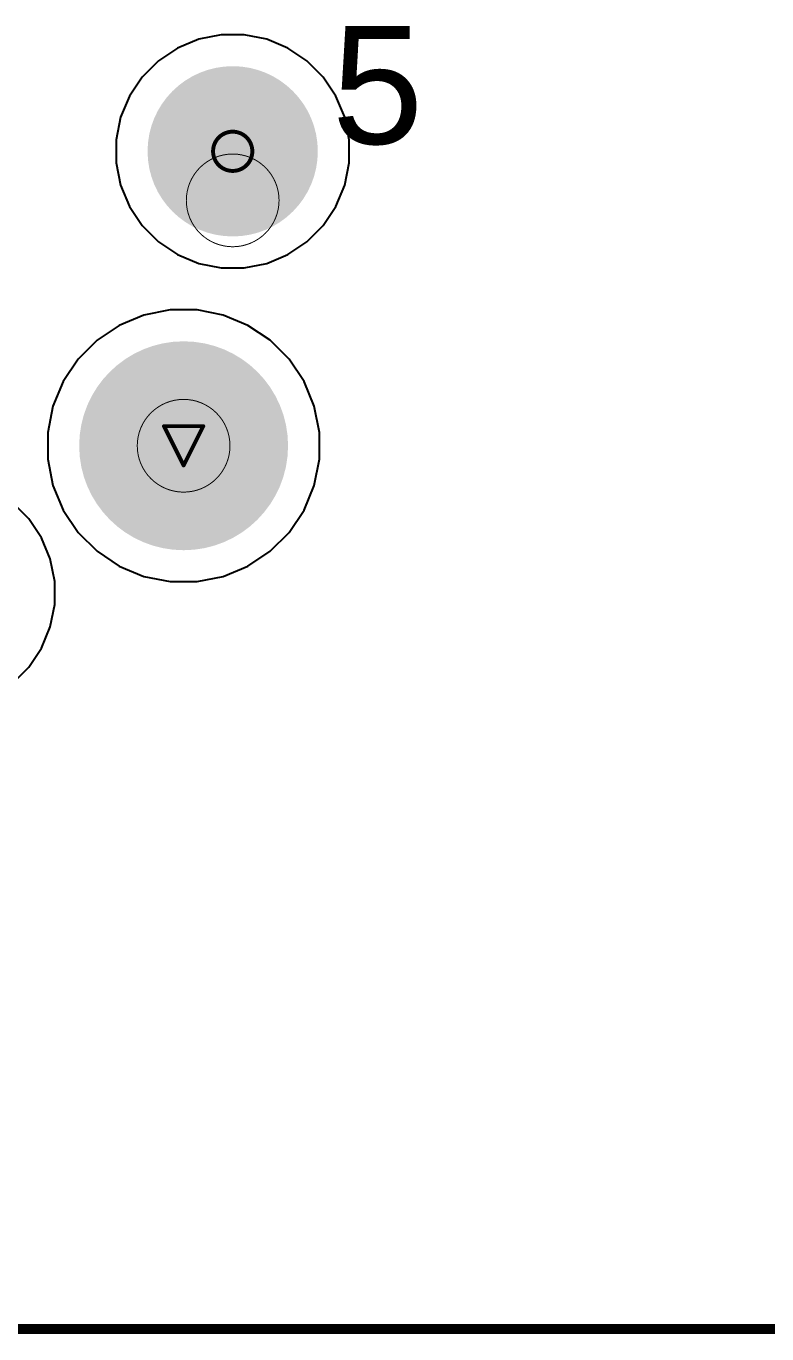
# Model space of a CAD drawing. Header units: inches. Extents: x 0 to 289, y 0 to 168.
# Drawn here: x 83.67 to 93.25, y 19.08 to 36 of the extents above; entities that cross this region are included whole.
import ezdxf

# ---------------------------------------------------------------- set-up
doc = ezdxf.new("R2010")
doc.units = ezdxf.units.IN
for name, color, linetype in [('Bottom Layer', 5, 'Continuous'), ('Bottom Solder', 6, 'Continuous'), ('Dimension', 6, 'Continuous'), ('Drill Drawing', 1, 'Continuous'), ('Multi-Layer', 9, 'Continuous'), ('Pad Holes', 156, 'Continuous'), ('Top Layer', 1, 'Continuous'), ('Top Overlay', 2, 'Continuous'), ('Top Solder', 216, 'Continuous')]:
    doc.layers.add(name, color=color, linetype=linetype)
doc.styles.add('Arial', font='', dxfattribs={"height": 0.2})
doc.styles.get('Arial').set_extended_font_data('Arial')

# ---------------------------------------------------------------- blocks, each defined once
blk = doc.blocks.new('NC5MBV_B_57')
at = {"layer": 'Bottom Layer'}
h = blk.add_hatch(color=5, dxfattribs=at)
edge = h.paths.add_edge_path()
edge.add_arc((3.81, 1.27), 1.00000054, 0, 360)
h = blk.add_hatch(color=5, dxfattribs=at)
edge = h.paths.add_edge_path()
edge.add_arc((3.175, -2.54), 1.25000004, 0, 360)
at = {"layer": 'Bottom Solder'}
h = blk.add_hatch(color=6, dxfattribs=at)
edge = h.paths.add_edge_path()
edge.add_arc((3.81, 1.27), 1.10160054, 0, 360)
h = blk.add_hatch(color=6, dxfattribs=at)
edge = h.paths.add_edge_path()
edge.add_arc((3.175, -2.54), 1.35160004, 0, 360)
at = {"layer": 'Multi-Layer'}
h = blk.add_hatch(color=9, dxfattribs=at)
edge = h.paths.add_edge_path()
edge.add_arc((3.81, 1.27), 1.00000054, 0, 360)
h = blk.add_hatch(color=9, dxfattribs=at)
edge = h.paths.add_edge_path()
edge.add_arc((3.175, -2.54), 1.25000004, 0, 360)
at = {"layer": 'Pad Holes'}
h = blk.add_hatch(color=7, dxfattribs=at)
edge = h.paths.add_edge_path()
edge.add_arc((3.81, 1.27), 0.5999987999999999, 0, 360)
h = blk.add_hatch(color=7, dxfattribs=at)
edge = h.paths.add_edge_path()
edge.add_arc((3.175, -2.54), 0.7999984, 0, 360)
at = {"layer": 'Top Layer'}
h = blk.add_hatch(color=1, dxfattribs=at)
edge = h.paths.add_edge_path()
edge.add_arc((3.81, 1.27), 1.00000054, 0, 360)
h = blk.add_hatch(color=1, dxfattribs=at)
edge = h.paths.add_edge_path()
edge.add_arc((3.175, -2.54), 1.25000004, 0, 360)
at = {"layer": 'Top Solder'}
h = blk.add_hatch(color=216, dxfattribs=at)
edge = h.paths.add_edge_path()
edge.add_arc((3.81, 1.27), 1.10160054, 0, 360)
h = blk.add_hatch(color=216, dxfattribs=at)
edge = h.paths.add_edge_path()
edge.add_arc((3.175, -2.54), 1.35160004, 0, 360)
at = {"layer": 'Top Overlay', "const_width": 0.127}
blk.add_lwpolyline([(-12.5118241, -13.9677013), (12.4864241, -13.9677013)], dxfattribs=at)
at = {"layer": 'Top Overlay', "style": 'Arial'}
blk.add_text('5', height=1.524, rotation=360, dxfattribs=at).set_placement((5.0927, 1.3654151))

msp = doc.modelspace()

# ---------------------------------------------------------------- linework, layer by layer
at = {"layer": 'Bottom Layer'}
for p, q in [((86.19147607999999, 35.88800036), (85.900133, 35.83005026)), ((86.488524, 35.88800036), (86.19147607999999, 35.88800036)), ((86.77986707999999, 35.83005026), (86.488524, 35.88800036)), ((85.62569361999999, 35.71637256), (85.37870401999999, 35.55134114)), ((85.900133, 35.83005026), (85.62569361999999, 35.71637256)), ((87.05430645999999, 35.71637256), (86.77986707999999, 35.83005026)), ((87.30129605999998, 35.55134114), (87.05430645999999, 35.71637256)), ((85.37870401999999, 35.55134114), (85.16865872, 35.34129583999999)), ((87.51134136, 35.34129583999999), (87.30129605999998, 35.55134114)), ((85.16865872, 35.34129583999999), (85.00362729999999, 35.09430624)), ((87.67637278, 35.09430624), (87.51134136, 35.34129583999999)), ((85.00362729999999, 35.09430624), (84.8899496, 34.81986686)), ((87.79005047999999, 34.81986686), (87.67637278, 35.09430624)), ((84.8899496, 34.81986686), (84.8319995, 34.52852378)), ((87.84800057999999, 34.52852378), (87.79005047999999, 34.81986686)), ((84.8319995, 34.52852378), (84.8319995, 34.23147586)), ((87.84800057999999, 34.23147586), (87.84800057999999, 34.52852378)), ((84.8319995, 34.23147586), (84.8899496, 33.94013278)), ((87.79005047999999, 33.94013278), (87.84800057999999, 34.23147586)), ((84.8899496, 33.94013278), (85.00362729999999, 33.66569339999999)), ((87.67637278, 33.66569339999999), (87.79005047999999, 33.94013278)), ((85.00362729999999, 33.66569339999999), (85.16865872, 33.4187038)), ((87.51134136, 33.4187038), (87.67637278, 33.66569339999999)), ((85.16865872, 33.4187038), (85.37870401999999, 33.2086585)), ((87.30129605999998, 33.2086585), (87.51134136, 33.4187038)), ((85.37870401999999, 33.2086585), (85.62569361999999, 33.04362708)), ((87.05430645999999, 33.04362708), (87.30129605999998, 33.2086585)), ((85.62569361999999, 33.04362708), (85.900133, 32.92994938)), ((86.77986707999999, 32.92994938), (87.05430645999999, 33.04362708)), ((85.900133, 32.92994938), (86.19147607999999, 32.87199928)), ((86.19147607999999, 32.87199928), (86.488524, 32.87199928)), ((86.488524, 32.87199928), (86.77986707999999, 32.92994938)), ((85.53185332, 32.32799986), (85.1922096, 32.26044094)), ((85.87814675999999, 32.32799986), (85.53185332, 32.32799986)), ((86.21779047999999, 32.26044094), (85.87814675999999, 32.32799986)), ((85.1922096, 32.26044094), (84.87227374, 32.12791898)), ((86.53772633999999, 32.12791898), (86.21779047999999, 32.26044094)), ((84.87227374, 32.12791898), (84.58433933999999, 31.93552668)), ((86.82566073999999, 31.93552668), (86.53772633999999, 32.12791898)), ((84.58433933999999, 31.93552668), (84.33947318, 31.69066052)), ((87.07052689999999, 31.69066052), (86.82566073999999, 31.93552668)), ((84.33947318, 31.69066052), (84.14708087999999, 31.40272612)), ((87.26291919999998, 31.40272612), (87.07052689999999, 31.69066052)), ((84.14708087999999, 31.40272612), (84.01455892, 31.08279026)), ((87.39544116, 31.08279026), (87.26291919999998, 31.40272612)), ((84.01455892, 31.08279026), (83.947, 30.74314654)), ((87.46300008, 30.74314654), (87.39544116, 31.08279026)), ((83.947, 30.74314654), (83.947, 30.3968531)), ((87.46300008, 30.3968531), (87.46300008, 30.74314654)), ((83.947, 30.3968531), (84.01455892, 30.05720938)), ((87.39544116, 30.05720938), (87.46300008, 30.3968531)), ((84.01455892, 30.05720938), (84.14708087999999, 29.73727352)), ((87.26291919999998, 29.73727352), (87.39544116, 30.05720938)), ((83.70134135999999, 29.62629584), (83.49129606, 29.83634114)), ((83.86637278, 29.37930624), (83.70134135999999, 29.62629584)), ((84.14708087999999, 29.73727352), (84.33947318, 29.44933912)), ((87.07052689999999, 29.44933912), (87.26291919999998, 29.73727352)), ((84.33947318, 29.44933912), (84.58433933999999, 29.20447296)), ((86.82566073999999, 29.20447296), (87.07052689999999, 29.44933912)), ((83.98005048, 29.10486686), (83.86637278, 29.37930624)), ((84.03800058, 28.81352378), (83.98005048, 29.10486686)), ((84.58433933999999, 29.20447296), (84.87227374, 29.01208066)), ((86.53772633999999, 29.01208066), (86.82566073999999, 29.20447296)), ((84.87227374, 29.01208066), (85.1922096, 28.8795587)), ((86.21779047999999, 28.8795587), (86.53772633999999, 29.01208066)), ((84.03800058, 28.51647586), (84.03800058, 28.81352378)), ((85.1922096, 28.8795587), (85.53185332, 28.81199978)), ((85.53185332, 28.81199978), (85.87814675999999, 28.81199978)), ((85.87814675999999, 28.81199978), (86.21779047999999, 28.8795587)), ((83.98005048, 28.22513278), (84.03800058, 28.51647586)), ((83.86637278, 27.9506934), (83.98005048, 28.22513278)), ((83.70134135999999, 27.7037038), (83.86637278, 27.9506934)), ((83.49129606, 27.4936585), (83.70134135999999, 27.7037038))]:
    msp.add_line(p, q, dxfattribs=at)
at = {"layer": 'Dimension'}
for points, const_width in [([(86.93999883999999, 33.74499982, 1), (85.74000124, 33.74499982, 1)], 0.0127), ([(85.73682624, 33.74499982, 1), (85.74317624, 33.74499982, 1)], 0.00635), ([(86.93682384, 33.74499982, 1), (86.94317384, 33.74499982, 1)], 0.00635), ([(86.30499884, 30.56999982, 1), (85.10500123999999, 30.56999982, 1)], 0.0127), ([(85.10182624, 30.56999982, 1), (85.10817623999999, 30.56999982, 1)], 0.00635), ([(86.30182384, 30.56999982, 1), (86.30817384, 30.56999982, 1)], 0.00635)]:
    msp.add_lwpolyline(points, format="xyb", close=True, dxfattribs=dict(at, const_width=const_width))
at = {"layer": 'Drill Drawing'}
for points, const_width in [([(86.59400004, 34.37999981999999, 1), (86.08600004, 34.37999981999999, 1)], 0.0508), ([(86.07330003999999, 34.37999981999999, 1), (86.09870004, 34.37999981999999, 1)], 0.0254), ([(86.58130003999999, 34.37999981999999, 1), (86.60670004, 34.37999981999999, 1)], 0.0254), ([(85.43830003999999, 30.82399982, 1), (85.46370003999999, 30.82399982, 1)], 0.0254), ([(85.43830003999999, 30.82399982, 1), (85.46370003999999, 30.82399982, 1)], 0.0254), ([(85.94630004, 30.82399982, 1), (85.97170003999999, 30.82399982, 1)], 0.0254), ([(85.94630004, 30.82399982, 1), (85.97170003999999, 30.82399982, 1)], 0.0254), ([(85.69230004, 30.31599982, 1), (85.71770004, 30.31599982, 1)], 0.0254), ([(85.69230004, 30.31599982, 1), (85.71770004, 30.31599982, 1)], 0.0254)]:
    msp.add_lwpolyline(points, format="xyb", close=True, dxfattribs=dict(at, const_width=const_width))
at = {"layer": 'Drill Drawing', "const_width": 0.0508}
for points in [[(85.45100004, 30.82399982), (85.95900003999999, 30.82399982)], [(85.45100004, 30.82399982), (85.70500003999999, 30.31599982)], [(85.70500003999999, 30.31599982), (85.95900003999999, 30.82399982)]]:
    msp.add_lwpolyline(points, dxfattribs=at)
at = {"layer": 'Top Layer'}
for p, q in [((86.19147607999999, 35.88800036), (85.900133, 35.83005026)), ((86.488524, 35.88800036), (86.19147607999999, 35.88800036)), ((86.77986707999999, 35.83005026), (86.488524, 35.88800036)), ((85.62569361999999, 35.71637256), (85.37870401999999, 35.55134114)), ((85.900133, 35.83005026), (85.62569361999999, 35.71637256)), ((87.05430645999999, 35.71637256), (86.77986707999999, 35.83005026)), ((87.30129605999998, 35.55134114), (87.05430645999999, 35.71637256)), ((85.37870401999999, 35.55134114), (85.16865872, 35.34129583999999)), ((87.51134136, 35.34129583999999), (87.30129605999998, 35.55134114)), ((85.16865872, 35.34129583999999), (85.00362729999999, 35.09430624)), ((87.67637278, 35.09430624), (87.51134136, 35.34129583999999)), ((85.00362729999999, 35.09430624), (84.8899496, 34.81986686)), ((87.79005047999999, 34.81986686), (87.67637278, 35.09430624)), ((84.8899496, 34.81986686), (84.8319995, 34.52852378)), ((87.84800057999999, 34.52852378), (87.79005047999999, 34.81986686)), ((84.8319995, 34.52852378), (84.8319995, 34.23147586)), ((87.84800057999999, 34.23147586), (87.84800057999999, 34.52852378)), ((84.8319995, 34.23147586), (84.8899496, 33.94013278)), ((87.79005047999999, 33.94013278), (87.84800057999999, 34.23147586)), ((84.8899496, 33.94013278), (85.00362729999999, 33.66569339999999)), ((87.67637278, 33.66569339999999), (87.79005047999999, 33.94013278)), ((85.00362729999999, 33.66569339999999), (85.16865872, 33.4187038)), ((87.51134136, 33.4187038), (87.67637278, 33.66569339999999)), ((85.16865872, 33.4187038), (85.37870401999999, 33.2086585)), ((87.30129605999998, 33.2086585), (87.51134136, 33.4187038)), ((85.37870401999999, 33.2086585), (85.62569361999999, 33.04362708)), ((87.05430645999999, 33.04362708), (87.30129605999998, 33.2086585)), ((85.62569361999999, 33.04362708), (85.900133, 32.92994938)), ((86.77986707999999, 32.92994938), (87.05430645999999, 33.04362708)), ((85.900133, 32.92994938), (86.19147607999999, 32.87199928)), ((86.19147607999999, 32.87199928), (86.488524, 32.87199928)), ((86.488524, 32.87199928), (86.77986707999999, 32.92994938)), ((85.53185332, 32.32799986), (85.1922096, 32.26044094)), ((85.87814675999999, 32.32799986), (85.53185332, 32.32799986)), ((86.21779047999999, 32.26044094), (85.87814675999999, 32.32799986)), ((85.1922096, 32.26044094), (84.87227374, 32.12791898)), ((86.53772633999999, 32.12791898), (86.21779047999999, 32.26044094)), ((84.87227374, 32.12791898), (84.58433933999999, 31.93552668)), ((86.82566073999999, 31.93552668), (86.53772633999999, 32.12791898)), ((84.58433933999999, 31.93552668), (84.33947318, 31.69066052)), ((87.07052689999999, 31.69066052), (86.82566073999999, 31.93552668)), ((84.33947318, 31.69066052), (84.14708087999999, 31.40272612)), ((87.26291919999998, 31.40272612), (87.07052689999999, 31.69066052)), ((84.14708087999999, 31.40272612), (84.01455892, 31.08279026)), ((87.39544116, 31.08279026), (87.26291919999998, 31.40272612)), ((84.01455892, 31.08279026), (83.947, 30.74314654)), ((87.46300008, 30.74314654), (87.39544116, 31.08279026)), ((83.947, 30.74314654), (83.947, 30.3968531)), ((87.46300008, 30.3968531), (87.46300008, 30.74314654)), ((83.947, 30.3968531), (84.01455892, 30.05720938)), ((87.39544116, 30.05720938), (87.46300008, 30.3968531)), ((84.01455892, 30.05720938), (84.14708087999999, 29.73727352)), ((87.26291919999998, 29.73727352), (87.39544116, 30.05720938)), ((83.70134135999999, 29.62629584), (83.49129606, 29.83634114)), ((83.86637278, 29.37930624), (83.70134135999999, 29.62629584)), ((84.14708087999999, 29.73727352), (84.33947318, 29.44933912)), ((87.07052689999999, 29.44933912), (87.26291919999998, 29.73727352)), ((84.33947318, 29.44933912), (84.58433933999999, 29.20447296)), ((86.82566073999999, 29.20447296), (87.07052689999999, 29.44933912)), ((83.98005048, 29.10486686), (83.86637278, 29.37930624)), ((84.03800058, 28.81352378), (83.98005048, 29.10486686)), ((84.58433933999999, 29.20447296), (84.87227374, 29.01208066)), ((86.53772633999999, 29.01208066), (86.82566073999999, 29.20447296)), ((84.87227374, 29.01208066), (85.1922096, 28.8795587)), ((86.21779047999999, 28.8795587), (86.53772633999999, 29.01208066)), ((84.03800058, 28.51647586), (84.03800058, 28.81352378)), ((85.1922096, 28.8795587), (85.53185332, 28.81199978)), ((85.53185332, 28.81199978), (85.87814675999999, 28.81199978)), ((85.87814675999999, 28.81199978), (86.21779047999999, 28.8795587)), ((83.98005048, 28.22513278), (84.03800058, 28.51647586)), ((83.86637278, 27.9506934), (83.98005048, 28.22513278)), ((83.70134135999999, 27.7037038), (83.86637278, 27.9506934)), ((83.49129606, 27.4936585), (83.70134135999999, 27.7037038))]:
    msp.add_line(p, q, dxfattribs=at)

# ---------------------------------------------------------------- block references
msp.add_blockref('NC5MBV_B_57', (82.53000003999999, 33.10999982))

doc.saveas('drawing.dxf')
